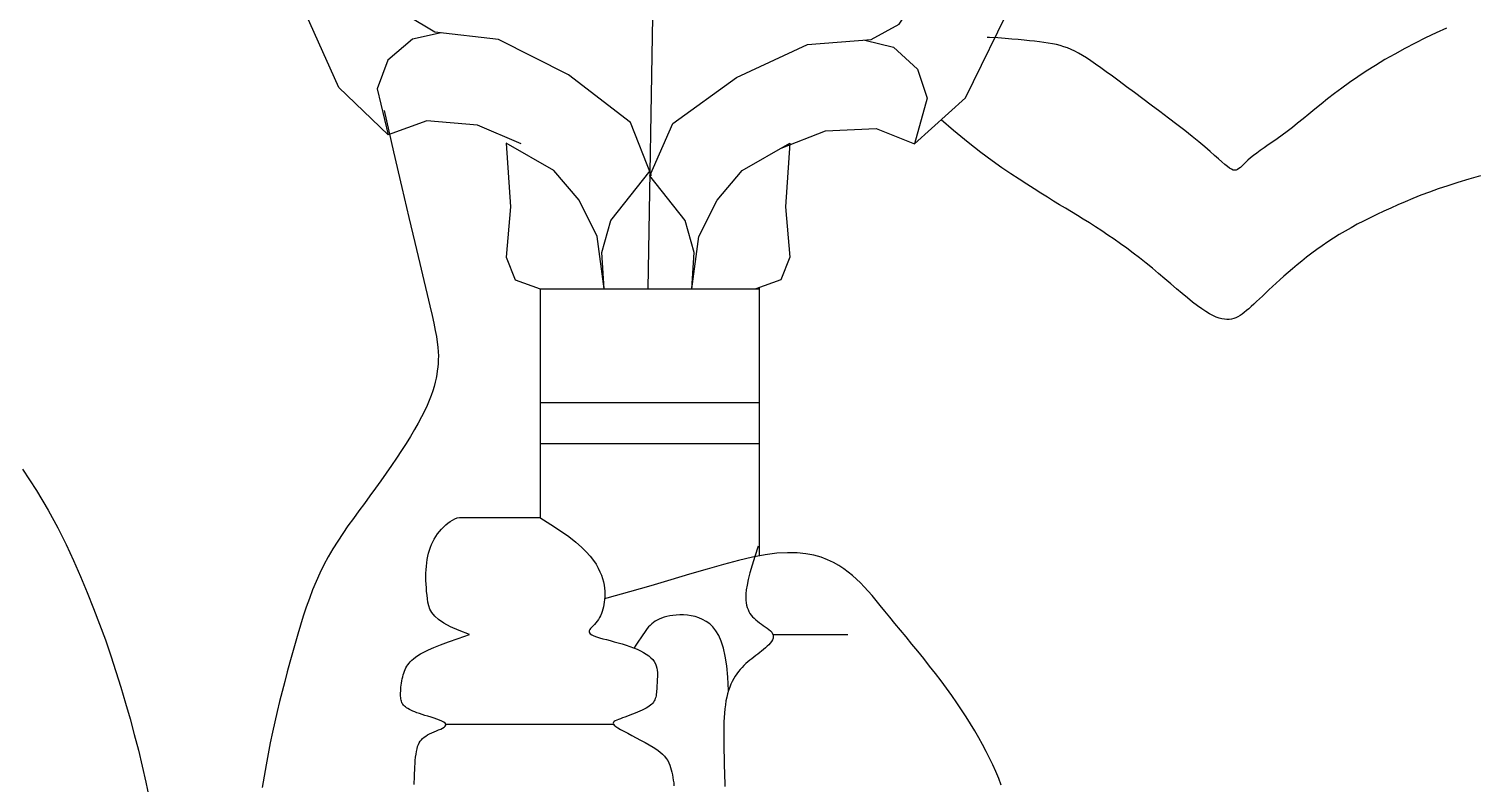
# Model space of a CAD drawing. Header units: feet. Extents: x 0 to 841, y 0 to 594.
# Drawn here: x 646.121 to 648.218, y 129.936 to 131.031 of the extents above; entities that cross this region are included whole.
import ezdxf

# ---------------------------------------------------------------- set-up
doc = ezdxf.new("R2010")
doc.units = ezdxf.units.FT
doc.header["$MEASUREMENT"] = 0
doc.layers.add('LOGO', color=7, linetype='Continuous')

# ---------------------------------------------------------------- blocks, each defined once
blk = doc.blocks.new('YOTA')
h = blk.add_hatch(color=1)
edge = h.paths.add_edge_path()
edge.add_arc((302.8865, 246.9749), 39.995, 0, 360)
edge = h.paths.add_edge_path(flags=16)
edge.add_arc((302.8865, 246.9749), 39.7003, 0, 360)
at = {"color": 2}
for p, q in [((293.7051, 242.0606), (293.7886, 246.8857)), ((293.2702, 242.6079), (293.0491, 242.7342)), ((293.0491, 242.7342), (293.0702, 242.4395)), ((294.1399, 242.6079), (294.361, 242.7342)), ((294.361, 242.7342), (294.34, 242.4395)), ((293.3861, 242.4711), (293.2702, 242.6079)), ((294.024, 242.4711), (294.1399, 242.6079)), ((293.0702, 242.4395), (293.0491, 242.2079)), ((293.4703, 242.3027), (293.3861, 242.4711)), ((293.9398, 242.3027), (294.024, 242.4711)), ((294.34, 242.4395), (294.361, 242.2079)), ((293.5019, 242.0606), (293.4703, 242.3027)), ((293.9082, 242.0606), (293.9398, 242.3027)), ((293.0491, 242.2079), (293.0912, 242.1027)), ((294.361, 242.2079), (294.3189, 242.1027)), ((293.0912, 242.1027), (293.2071, 242.0606)), ((294.3189, 242.1027), (294.2031, 242.0606)), ((293.2071, 242.0606), (294.2181, 242.0606)), ((293.2071, 242.0606), (293.2071, 241.0025)), ((294.2181, 242.0661), (294.2181, 240.8292)), ((293.2071, 241.5344), (294.2181, 241.5344)), ((293.2071, 241.3449), (294.2181, 241.3449))]:
    blk.add_line(p, q, dxfattribs=at)
for points in [[(293.1191, 242.7313), (292.9175, 242.8179), (292.6829, 242.8376), (292.5043, 242.7731), (292.2765, 242.9924), (292.0687, 243.4579), (291.9926, 243.9895), (292.1037, 244.4912), (292.2473, 244.9095), (292.4229, 245.2327), (292.5173, 244.5477), (292.6534, 244.0494), (292.8428, 243.7373), (293.1979, 243.4549)], [(293.7207, 242.5829), (293.6237, 242.8293), (293.3371, 243.0506), (293.0133, 243.2143), (292.7203, 243.2478), (292.5935, 243.3226), (292.415, 243.6108), (292.3499, 244.1184), (292.3411, 244.5537), (292.4229, 245.2327)], [(293.7141, 242.583), (293.8195, 242.826), (294.1134, 243.0374), (294.4425, 243.1902), (294.7364, 243.2137), (294.8657, 243.2841), (295.0538, 243.5661), (295.1361, 244.0713), (295.1596, 244.506), (295.1009, 245.1874)], [(294.3204, 242.711), (294.5248, 242.7907), (294.7599, 242.8025), (294.9363, 242.732), (295.1714, 242.9434), (295.3947, 243.4016), (295.4888, 243.9303), (295.3947, 244.4355), (295.2654, 244.8584), (295.1009, 245.1874), (294.9833, 244.506), (294.8305, 244.0125), (294.6306, 243.7071), (294.2662, 243.4369)], [(297.3954, 243.2662), (297.3466, 243.2442), (297.298, 243.2211), (297.2498, 243.197), (297.2022, 243.1721), (297.1556, 243.1465), (297.1102, 243.1205), (297.0664, 243.0942), (297.0242, 243.0678), (296.9842, 243.0415), (296.9463, 243.0153), (296.9106, 242.9894), (296.8769, 242.964), (296.845, 242.9391), (296.8148, 242.9148), (296.786, 242.8913), (296.7585, 242.8686), (296.7322, 242.8468), (296.7068, 242.8261), (296.6823, 242.8066), (296.6584, 242.7882), (296.6352, 242.7711), (296.6129, 242.7551), (296.5916, 242.74), (296.5713, 242.7259), (296.5521, 242.7127), (296.5342, 242.7001), (296.5177, 242.6883), (296.5027, 242.6771), (296.4892, 242.6663), (296.4774, 242.656), (296.467, 242.6463), (296.4578, 242.6374), (296.4497, 242.6294), (296.4422, 242.6225), (296.4354, 242.6168), (296.4288, 242.6126), (296.4222, 242.61), (296.4156, 242.6091), (296.4085, 242.6102), (296.4007, 242.6134), (296.392, 242.6187), (296.3821, 242.6261), (296.3705, 242.6357), (296.3571, 242.6475), (296.3415, 242.6615), (296.3233, 242.6777), (296.3023, 242.6962), (296.2781, 242.7169), (296.2505, 242.7399), (296.2192, 242.7652), (296.1849, 242.7923), (296.1481, 242.8208), (296.1096, 242.8503), (296.0702, 242.8802), (296.0304, 242.9101), (295.9909, 242.9395), (295.9526, 242.968), (295.916, 242.9952), (295.8819, 243.0204), (295.8508, 243.0435), (295.8225, 243.0643), (295.7968, 243.0832), (295.7732, 243.1), (295.7516, 243.1151), (295.7315, 243.1285), (295.7127, 243.1403), (295.6949, 243.1507), (295.6777, 243.1598), (295.6608, 243.1677), (295.6439, 243.1745), (295.6269, 243.1805), (295.6095, 243.1856), (295.5918, 243.1899), (295.5734, 243.1938), (295.5544, 243.1971), (295.5344, 243.2001), (295.5134, 243.2028), (295.4912, 243.2054), (295.4677, 243.208), (295.4427, 243.2107), (295.4158, 243.2134), (295.3868, 243.216), (295.3552, 243.2186), (295.3207, 243.2209), (295.2829, 243.223), (295.2725, 243.2235)], [(292.7493, 243.2445), (292.6165, 243.216), (292.5025, 243.1183), (292.4532, 242.9854), (292.5043, 242.7731)], [(294.7074, 243.2113), (294.8391, 243.1784), (294.9497, 243.0769), (294.9946, 242.9424), (294.9363, 242.732)], [(292.4855, 242.8858), (292.5295, 242.694), (292.5674, 242.53), (292.5998, 242.3911), (292.6273, 242.2748), (292.6502, 242.1783), (292.6691, 242.099), (292.6846, 242.0343), (292.6971, 241.9816), (292.7071, 241.9381), (292.7152, 241.9012), (292.7217, 241.8687), (292.7269, 241.8398), (292.7308, 241.8139), (292.7336, 241.7907), (292.7353, 241.7696), (292.7361, 241.7504), (292.7359, 241.7324), (292.735, 241.7153), (292.7335, 241.6986), (292.7313, 241.6818), (292.7286, 241.6647), (292.7253, 241.6469), (292.7212, 241.6284), (292.7162, 241.609), (292.7101, 241.5887), (292.7029, 241.5673), (292.6942, 241.5447), (292.6841, 241.5208), (292.6723, 241.4954), (292.6587, 241.4684), (292.6433, 241.4399), (292.6261, 241.4098), (292.6073, 241.3784), (292.587, 241.3459), (292.5655, 241.3124), (292.5429, 241.2783), (292.5194, 241.2436), (292.4952, 241.2086), (292.4704, 241.1734), (292.4451, 241.1383), (292.4196, 241.1034), (292.3941, 241.0686), (292.3686, 241.0339), (292.3434, 240.9991), (292.3186, 240.9642), (292.2945, 240.929), (292.2711, 240.8935), (292.2487, 240.8576), (292.2273, 240.8211), (292.2073, 240.784), (292.1886, 240.7462), (292.1713, 240.7077), (292.1551, 240.6686), (292.14, 240.6287), (292.1257, 240.5883), (292.1121, 240.5472), (292.0991, 240.5056), (292.0866, 240.4634), (292.0743, 240.4207), (292.0622, 240.3774), (292.0501, 240.3337), (292.0381, 240.2894), (292.0261, 240.2446), (292.0143, 240.1991), (292.0027, 240.153), (291.9914, 240.1061), (291.9803, 240.0585), (291.9696, 240.01), (291.9592, 239.9607), (291.9493, 239.9104), (291.9399, 239.8592), (291.931, 239.8073), (291.9226, 239.7548)], [(297.5511, 242.5827), (297.4973, 242.5676), (297.4472, 242.5526), (297.4005, 242.5377), (297.3567, 242.5228), (297.3156, 242.508), (297.2767, 242.4932), (297.2398, 242.4784), (297.2044, 242.4637), (297.1702, 242.4489), (297.1369, 242.4342), (297.1045, 242.4194), (297.0728, 242.4046), (297.0419, 242.3896), (297.0118, 242.3744), (296.9824, 242.3591), (296.9537, 242.3435), (296.9258, 242.3275), (296.8985, 242.3113), (296.8718, 242.2947), (296.8458, 242.2777), (296.8205, 242.2603), (296.7958, 242.2427), (296.7718, 242.2249), (296.7485, 242.207), (296.726, 242.1892), (296.7042, 242.1714), (296.6832, 242.1538), (296.663, 242.1364), (296.6437, 242.1194), (296.6251, 242.1028), (296.6074, 242.0866), (296.5905, 242.071), (296.5743, 242.0559), (296.559, 242.0414), (296.5443, 242.0275), (296.5304, 242.0143), (296.5172, 242.0018), (296.5046, 241.9901), (296.4927, 241.9791), (296.4814, 241.969), (296.4707, 241.9598), (296.4603, 241.9515), (296.4503, 241.944), (296.4405, 241.9375), (296.4308, 241.9319), (296.4211, 241.9273), (296.4113, 241.9237), (296.4012, 241.9211), (296.3909, 241.9195), (296.3801, 241.919), (296.3688, 241.9197), (296.3569, 241.9217), (296.3441, 241.9251), (296.3304, 241.9301), (296.3156, 241.9367), (296.2996, 241.9452), (296.2824, 241.9555), (296.2637, 241.968), (296.2435, 241.9826), (296.2216, 241.9995), (296.1982, 242.0184), (296.1735, 242.039), (296.1475, 242.0609), (296.1206, 242.0839), (296.0928, 242.1076), (296.0644, 242.1317), (296.0354, 242.156), (296.0061, 242.18), (295.9767, 242.2035), (295.9472, 242.2262), (295.9178, 242.2482), (295.8884, 242.2693), (295.8592, 242.2898), (295.8301, 242.3096), (295.8013, 242.3287), (295.7727, 242.3473), (295.7444, 242.3653), (295.7164, 242.3828), (295.6888, 242.3999), (295.6616, 242.4165), (295.6345, 242.433), (295.6071, 242.4497), (295.5792, 242.4667), (295.5504, 242.4844), (295.5204, 242.5031), (295.4888, 242.523), (295.4554, 242.5444), (295.4198, 242.5675), (295.3817, 242.5927), (295.3405, 242.6205), (295.295, 242.6525), (295.2435, 242.6906), (295.1845, 242.7368), (295.1164, 242.793), (295.0592, 242.8425)], [(293.5019, 242.0606), (293.4914, 242.229), (293.5335, 242.3763), (293.7145, 242.6065)], [(293.9082, 242.0606), (293.9187, 242.229), (293.8766, 242.3763), (293.7141, 242.583)], [(290.8149, 241.2268), (290.8791, 241.1275), (290.9324, 241.0379), (290.9771, 240.9558), (291.0156, 240.8786), (291.05, 240.8041), (291.0825, 240.7303), (291.1134, 240.6566), (291.1428, 240.5832), (291.1707, 240.5099), (291.1973, 240.4368), (291.2225, 240.3638), (291.2465, 240.2909), (291.2693, 240.2181), (291.291, 240.1454), (291.3116, 240.0726), (291.3312, 239.9999), (291.3498, 239.9269), (291.3673, 239.8535), (291.3839, 239.7796), (291.3995, 239.7048)], [(292.8799, 240.4625), (292.8318, 240.4803), (292.7926, 240.4976), (292.7614, 240.5145), (292.7373, 240.531), (292.7192, 240.5473), (292.7062, 240.5633), (292.6973, 240.5794), (292.6916, 240.5954), (292.688, 240.6115), (292.6856, 240.6278), (292.6837, 240.6444), (292.682, 240.6612), (292.6806, 240.6781), (292.6796, 240.6951), (292.679, 240.712), (292.6787, 240.7289), (292.6789, 240.7455), (292.6795, 240.762), (292.6807, 240.7781), (292.6824, 240.7937), (292.6846, 240.809), (292.6874, 240.8237), (292.6909, 240.8381), (292.6949, 240.8519), (292.6995, 240.8654), (292.7048, 240.8785), (292.7107, 240.8911), (292.7173, 240.9034), (292.7246, 240.9154), (292.7325, 240.927), (292.7411, 240.9382), (292.7504, 240.949), (292.7601, 240.9593), (292.7702, 240.9688), (292.7807, 240.9774), (292.7914, 240.9851), (292.8022, 240.9917), (292.813, 240.9971), (292.8237, 241.0011), (292.8343, 241.0036)], [(292.8343, 241.0036), (293.2053, 241.0036)], [(293.2053, 241.0036), (293.2566, 240.9716), (293.3009, 240.942), (293.3388, 240.9147), (293.3708, 240.8894), (293.3976, 240.8661), (293.4198, 240.8443), (293.438, 240.824), (293.4527, 240.8048), (293.4647, 240.7867), (293.4746, 240.7693), (293.4827, 240.7526), (293.4894, 240.7363), (293.4947, 240.7206), (293.4988, 240.7054), (293.5018, 240.6908), (293.5038, 240.6765), (293.505, 240.6628), (293.5053, 240.6495), (293.5051, 240.6367), (293.5043, 240.6243), (293.5031, 240.6123), (293.5014, 240.6007), (293.4993, 240.5895), (293.4967, 240.5788), (293.4937, 240.5684), (293.4901, 240.5586), (293.486, 240.5492), (293.4813, 240.5403), (293.4761, 240.5318), (293.4703, 240.5238), (293.4639, 240.5163), (293.4573, 240.5092), (293.4508, 240.5026), (293.4448, 240.4963), (293.4395, 240.4904), (293.4354, 240.4848), (293.4329, 240.4795), (293.4323, 240.4745), (293.4338, 240.4696), (293.438, 240.465), (293.4451, 240.4605), (293.4547, 240.456), (293.4666, 240.4517), (293.4805, 240.4473), (293.496, 240.4429), (293.5128, 240.4384), (293.5305, 240.4338), (293.5488, 240.429), (293.5673, 240.4239), (293.5858, 240.4186), (293.6039, 240.413), (293.6215, 240.407), (293.6384, 240.4006), (293.6545, 240.394), (293.6697, 240.3869), (293.6838, 240.3795), (293.6967, 240.3717), (293.7082, 240.3636), (293.7183, 240.355), (293.7268, 240.346), (293.7336, 240.3367), (293.7389, 240.327), (293.7428, 240.317), (293.7455, 240.3069), (293.7472, 240.2966), (293.7481, 240.2863), (293.7483, 240.276), (293.7482, 240.2658), (293.7477, 240.2558), (293.7472, 240.2459), (293.7467, 240.2364), (293.7463, 240.2272), (293.7459, 240.2183), (293.7454, 240.2098), (293.7448, 240.2016), (293.7441, 240.1938), (293.7432, 240.1863), (293.742, 240.1792), (293.7405, 240.1725), (293.7387, 240.1662), (293.7364, 240.1603), (293.7337, 240.1547), (293.7305, 240.1495), (293.7266, 240.1445), (293.7221, 240.1397), (293.7169, 240.1351), (293.7109, 240.1305), (293.7041, 240.126), (293.6964, 240.1215), (293.6877, 240.117), (293.6781, 240.1124), (293.6676, 240.1077), (293.6565, 240.103), (293.645, 240.0983), (293.6332, 240.0937), (293.6213, 240.0892), (293.6096, 240.0848), (293.5983, 240.0806), (293.5874, 240.0766), (293.5773, 240.0729), (293.5681, 240.0695), (293.5601, 240.0663), (293.5535, 240.0631), (293.5484, 240.0598), (293.5453, 240.0562), (293.5442, 240.0524), (293.5454, 240.048), (293.5492, 240.043), (293.5558, 240.0373), (293.5654, 240.0306), (293.5782, 240.023), (293.5936, 240.0145), (293.6112, 240.0052), (293.6303, 239.9954), (293.6504, 239.985), (293.6709, 239.9743), (293.6912, 239.9633), (293.7108, 239.9523), (293.7291, 239.9412), (293.7455, 239.9304), (293.7596, 239.9199), (293.7715, 239.9095), (293.7814, 239.8993), (293.7896, 239.8892), (293.7962, 239.8791), (293.8016, 239.8688), (293.806, 239.8584), (293.8095, 239.8477), (293.8125, 239.8367), (293.8151, 239.8252), (293.8176, 239.8133), (293.8199, 239.8009), (293.8219, 239.7883), (293.8235, 239.7756), (293.8247, 239.7628)], [(295.3375, 239.7649), (295.3253, 239.7967), (295.3122, 239.8281), (295.2983, 239.8594), (295.2836, 239.8906), (295.2679, 239.9218), (295.2513, 239.9532), (295.2337, 239.9848), (295.2152, 240.0166), (295.1957, 240.0487), (295.1753, 240.0811), (295.1539, 240.1137), (295.1316, 240.1466), (295.1083, 240.1799), (295.0841, 240.2135), (295.0589, 240.2475), (295.0329, 240.2818), (295.0061, 240.3162), (294.9789, 240.3506), (294.9516, 240.3847), (294.9244, 240.4182), (294.8976, 240.451), (294.8714, 240.4828), (294.8461, 240.5134), (294.822, 240.5425), (294.7993, 240.57), (294.7783, 240.5956), (294.7586, 240.6195), (294.74, 240.6418), (294.722, 240.6627), (294.7044, 240.6822), (294.6867, 240.7007), (294.6688, 240.7181), (294.6501, 240.7347), (294.6304, 240.7506), (294.6094, 240.766), (294.5866, 240.781), (294.5618, 240.7951), (294.5346, 240.808), (294.5046, 240.8194), (294.4715, 240.8287), (294.4349, 240.8356), (294.3945, 240.8397), (294.3499, 240.8405), (294.3008, 240.8377), (294.2469, 240.8309), (294.1877, 240.8197), (294.1233, 240.8046), (294.0534, 240.786), (293.9779, 240.7645), (293.8969, 240.7405), (293.81, 240.7146), (293.7173, 240.6873), (293.6187, 240.659), (293.514, 240.6303), (293.5045, 240.6278)], [(294.2146, 240.871), (294.199, 240.8234), (294.1863, 240.7823), (294.1761, 240.7469), (294.1684, 240.7167), (294.1628, 240.691), (294.1591, 240.6693), (294.157, 240.6508), (294.1564, 240.6351), (294.1569, 240.6214), (294.1584, 240.6092), (294.1606, 240.598), (294.1635, 240.5875), (294.1671, 240.5777), (294.1713, 240.5686), (294.1762, 240.56), (294.1818, 240.552), (294.188, 240.5444), (294.1949, 240.5371), (294.2025, 240.5302), (294.2106, 240.5235), (294.2194, 240.5169), (294.2286, 240.5105), (294.2378, 240.5041), (294.2469, 240.4978), (294.2556, 240.4915), (294.2636, 240.4852), (294.2706, 240.4788), (294.2764, 240.4724), (294.2807, 240.4657), (294.2832, 240.459), (294.2839, 240.452), (294.2827, 240.4448), (294.2798, 240.4375), (294.2755, 240.4301), (294.27, 240.4226), (294.2634, 240.4151), (294.2559, 240.4076), (294.2477, 240.4001), (294.2391, 240.3928), (294.2301, 240.3855), (294.221, 240.3784), (294.2119, 240.3714), (294.2027, 240.3644), (294.1935, 240.3574), (294.1843, 240.3503), (294.1752, 240.3429), (294.1661, 240.3353), (294.1572, 240.3274), (294.1484, 240.3191), (294.1398, 240.3103), (294.1314, 240.3011), (294.1233, 240.2912), (294.1155, 240.2808), (294.108, 240.2697), (294.1009, 240.258), (294.0942, 240.2455), (294.088, 240.2324), (294.0823, 240.2185), (294.0771, 240.2038), (294.0725, 240.1883), (294.0686, 240.172), (294.0653, 240.1548), (294.0625, 240.1369), (294.0602, 240.1182), (294.0584, 240.0988), (294.057, 240.0787), (294.056, 240.0579), (294.0553, 240.0365), (294.0549, 240.0146), (294.0548, 239.992), (294.0549, 239.969), (294.0552, 239.9455), (294.0556, 239.9218), (294.0562, 239.8979), (294.0568, 239.874), (294.0575, 239.8502), (294.0582, 239.8266), (294.0589, 239.8034), (294.0596, 239.7807), (294.0601, 239.7586)], [(294.0771, 240.2038), (294.0741, 240.2644), (294.0691, 240.3167), (294.0622, 240.3616), (294.0536, 240.3996), (294.0435, 240.4315), (294.0319, 240.4579), (294.019, 240.4796), (294.0049, 240.4971), (293.9899, 240.5112), (293.9739, 240.5226), (293.9572, 240.5319), (293.94, 240.5393), (293.9225, 240.5449), (293.9047, 240.5489), (293.887, 240.5515), (293.8695, 240.5528), (293.8524, 240.5529), (293.8358, 240.5521), (293.8201, 240.5504), (293.8053, 240.5481), (293.7917, 240.5452), (293.7791, 240.5418), (293.7675, 240.5379), (293.7568, 240.5335), (293.747, 240.5286), (293.738, 240.5232), (293.7296, 240.5174), (293.7219, 240.5111), (293.7146, 240.5044), (293.7078, 240.4972), (293.7014, 240.4896), (293.6949, 240.4811), (293.688, 240.4714), (293.6803, 240.4601), (293.6715, 240.4468), (293.6611, 240.431), (293.6488, 240.4125), (293.6403, 240.3999)], [(292.625, 239.7687), (292.6251, 239.7805), (292.6254, 239.7932), (292.6257, 239.8067), (292.6262, 239.8208), (292.6267, 239.8355), (292.6275, 239.8504), (292.6284, 239.8653), (292.6296, 239.8801), (292.6311, 239.8944), (292.6329, 239.9082), (292.635, 239.9211), (292.6375, 239.9329), (292.6405, 239.9436), (292.6439, 239.953), (292.6479, 239.9615), (292.6525, 239.969), (292.6577, 239.9758), (292.6636, 239.9819), (292.6703, 239.9874), (292.6777, 239.9926), (292.6861, 239.9975), (292.6953, 240.0022), (292.7055, 240.0068), (292.7162, 240.0115), (292.727, 240.0161), (292.7375, 240.0206), (292.7473, 240.0252), (292.7559, 240.0297), (292.763, 240.0343), (292.768, 240.0388), (292.7706, 240.0433), (292.7704, 240.0479), (292.767, 240.0525), (292.7607, 240.057), (292.7521, 240.0616), (292.7415, 240.0661), (292.7293, 240.0706), (292.7161, 240.0751), (292.7022, 240.0795), (292.688, 240.0839), (292.6741, 240.0881), (292.6609, 240.0923), (292.6486, 240.0964), (292.6374, 240.1004), (292.6272, 240.1043), (292.618, 240.1082), (292.6097, 240.1121), (292.6022, 240.1159), (292.5955, 240.1198), (292.5896, 240.1236), (292.5843, 240.1275), (292.5798, 240.1314), (292.5758, 240.1354), (292.5724, 240.1395), (292.5695, 240.1438), (292.5672, 240.1483), (292.5653, 240.1532), (292.5638, 240.1584), (292.5628, 240.164), (292.562, 240.1701), (292.5616, 240.1768), (292.5615, 240.1841), (292.5616, 240.192), (292.562, 240.2005), (292.5626, 240.2094), (292.5634, 240.2186), (292.5645, 240.2281), (292.5659, 240.2377), (292.5675, 240.2474), (292.5693, 240.2569), (292.5714, 240.2662), (292.5737, 240.2752), (292.5762, 240.2838), (292.5791, 240.2921), (292.5824, 240.3), (292.5861, 240.3076), (292.5903, 240.315), (292.5951, 240.3222), (292.6005, 240.3293), (292.6066, 240.3362), (292.6136, 240.3432), (292.6213, 240.3502), (292.6301, 240.3572), (292.6406, 240.3646), (292.6536, 240.3725), (292.6698, 240.3811), (292.6901, 240.3908), (292.7153, 240.4017), (292.746, 240.4141), (292.7832, 240.4282), (292.8276, 240.4443), (292.8799, 240.4625)], [(294.2819, 240.4625), (294.628, 240.4625)], [(292.7704, 240.0477), (293.5457, 240.0477)]]:
    blk.add_lwpolyline(points, dxfattribs=at)
at = {"color": 1}
for centre, radius in [((302.8815, 246.9749), 40.0001), ((302.8815, 246.9749), 40), ((302.8865, 246.9749), 39.995)]:
    blk.add_circle(centre, radius, dxfattribs=at)
at = {"color": 2}
for radius in [39.7003, 38.793]:
    blk.add_circle((302.8865, 246.9749), radius, dxfattribs=at)

msp = doc.modelspace()

# ---------------------------------------------------------------- linework, layer by layer
at = {"layer": 'LOGO', "color": 1}
msp.add_circle((649.9138, 132.2024), 12.5548, dxfattribs=at)

# ---------------------------------------------------------------- block references
at = {"layer": 'LOGO', "xscale": 0.3139103563735262, "yscale": 0.3139103563735262, "zscale": 0.3139103563735262}
msp.add_blockref('YOTA', (554.8225, 54.668), dxfattribs=at)

doc.saveas('drawing.dxf')
